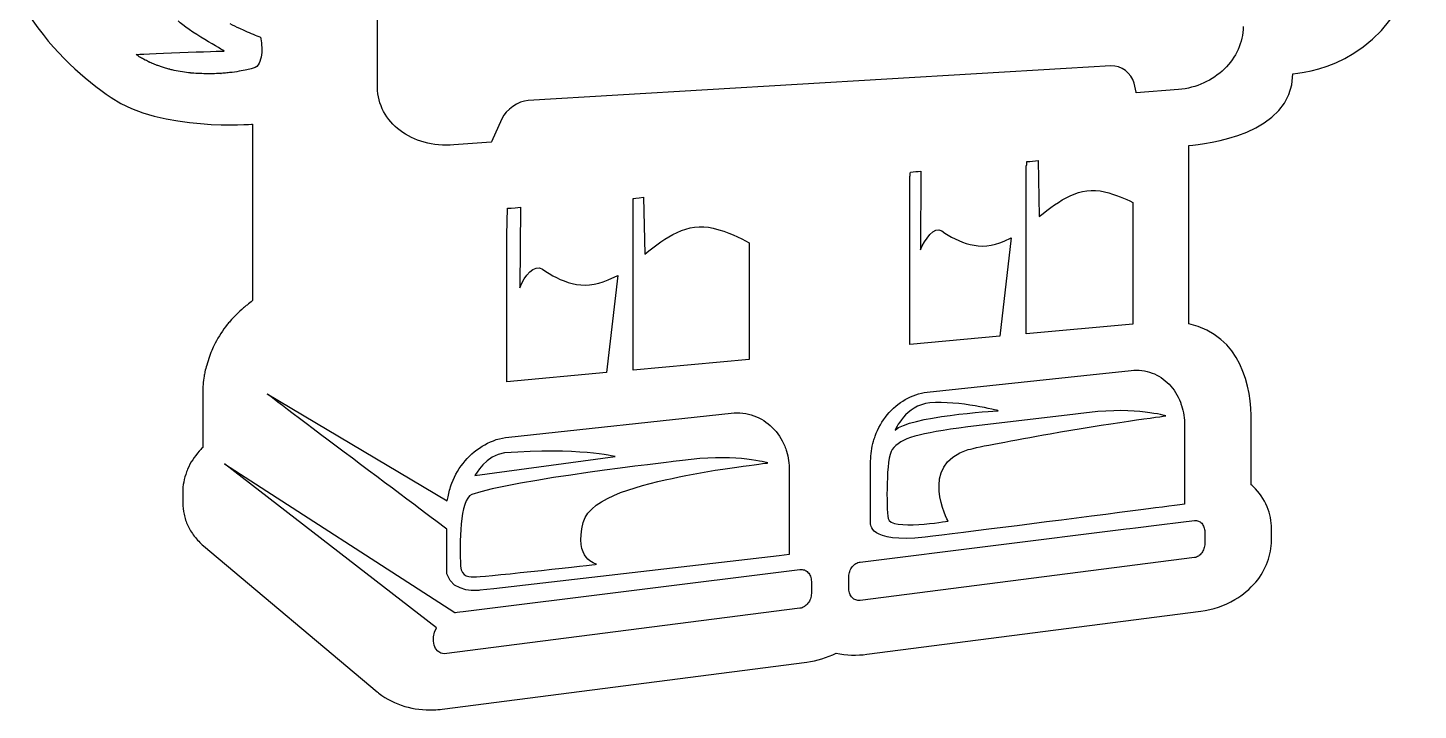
# Model space of a CAD drawing. Header units: millimetres. Extents: x -127 to 1881, y -61 to 1624.
# Drawn here: x 35.94 to 84.18, y 1556.29 to 1579.97 of the extents above; entities that cross this region are included whole.
import ezdxf

# ---------------------------------------------------------------- set-up
doc = ezdxf.new("R2010")
doc.units = ezdxf.units.MM
doc.layers.get('0').update_dxf_attribs({"linetype": 'CONTINUOUS', "true_color": 0xffffff})

msp = doc.modelspace()

# ---------------------------------------------------------------- linework, layer by layer
at = {"color": 7, "true_color": 0xffffff}
for points in [[(48.077, 1577.911), (48.077, 1600.697)], [(39.857, 1578.943), (39.858, 1578.943)], [(40.136, 1578.792), (40.14, 1578.792)], [(73.52, 1578.649), (71.967, 1578.557), (53.309, 1577.449)], [(42.18, 1578.373), (42.175, 1578.373)], [(74.4, 1577.74), (74.324, 1578.055)], [(75.871, 1577.833), (74.404, 1577.721)], [(43.745, 1576.63), (43.745, 1570.507)], [(52.39, 1576.818), (52.028, 1576.015)], [(52.025, 1576.006), (50.729, 1575.906)], [(76.23, 1569.701), (76.23, 1575.888)], [(70.581, 1569.35), (70.581, 1575.173)], [(70.997, 1575.365), (71.039, 1573.428)], [(69.824, 1572.574), (70.06, 1572.68), (69.672, 1569.267), (66.551, 1568.978), (66.551, 1574.814)], [(66.927, 1574.997), (66.913, 1572.264)], [(57.307, 1574.09), (57.349, 1572.123)], [(56.074, 1571.226), (56.417, 1571.381), (56.024, 1568.008), (52.56, 1567.688), (52.56, 1572.774), (52.59, 1573.709)], [(53.034, 1573.746), (53.019, 1570.951)], [(56.945, 1568.093), (56.947, 1574.052)], [(74.284, 1573.913), (74.284, 1569.693), (70.581, 1569.35), (70.581, 1569.35)], [(60.967, 1572.513), (60.967, 1568.464), (56.945, 1568.093), (56.945, 1568.093)], [(67.148, 1567.327), (72.582, 1567.909), (74.223, 1568.084)], [(42.015, 1567.331), (42.015, 1565.413)], [(44.247, 1567.27), (50.499, 1563.563), (50.499, 1563.563)], [(52.629, 1565.772), (60.344, 1566.597)], [(72.775, 1566.625), (72.476, 1566.589), (72.198, 1566.556), (72.196, 1566.556), (68.553, 1566.125)], [(76.081, 1566.173), (76.081, 1563.44)], [(78.393, 1564.114), (78.393, 1566.281)], [(51.457, 1564.434), (56.319, 1565.092)], [(58.96, 1564.992), (58.661, 1564.957), (58.336, 1564.918), (58.333, 1564.917)], [(65.186, 1562.766), (65.186, 1564.934)], [(50.123, 1559.152), (42.773, 1564.846), (50.76, 1559.682)], [(62.364, 1564.615), (62.364, 1561.695), (62.012, 1561.654), (52.107, 1560.508), (51.631, 1560.453)], [(41.319, 1563.861), (41.319, 1563.49)], [(50.486, 1561.021), (50.486, 1562.572)], [(64.827, 1561.434), (74.056, 1562.581), (74.184, 1562.598), (74.376, 1562.62), (75.193, 1562.721), (75.947, 1562.817), (76.418, 1562.875), (76.418, 1562.875)], [(79.094, 1562.18), (79.094, 1562.589)], [(76.78, 1562.478), (76.78, 1562.07)], [(42.042, 1561.994), (48.06, 1556.933)], [(76.418, 1561.586), (64.827, 1560.1)], [(51.047, 1559.722), (62.731, 1561.174)], [(63.129, 1560.763), (63.129, 1560.338), (63.129, 1560.338)], [(64.433, 1560.504), (64.433, 1560.928)], [(62.731, 1559.831), (50.392, 1558.246)], [(65.058, 1558.231), (76.643, 1559.726)], [(50.324, 1556.329), (62.972, 1557.964)]]:
    msp.add_lwpolyline(points, dxfattribs=at)
for points in [[(79.83, 1578.372), (80.697, 1578.469), (83.183, 1578.923), (84.184, 1582.2)], [(35.944, 1580.468), (36.872, 1579.073), (37.9, 1578.195), (38.838, 1577.552)], [(42.762, 1579.166), (42.762, 1579.166), (41.485, 1579.893), (41.158, 1580.21)], [(42.952, 1580.121), (43.057, 1580.066), (43.17, 1580.012), (43.285, 1579.959)], [(43.285, 1579.959), (43.353, 1579.926), (43.422, 1579.895), (43.49, 1579.865)], [(78.112, 1580.018), (78.112, 1579.74), (78.048, 1579.469), (77.935, 1579.221)], [(43.49, 1579.865), (43.675, 1579.784), (43.859, 1579.709), (44.02, 1579.649)], [(44.02, 1579.649), (44.035, 1579.574), (44.049, 1579.476), (44.056, 1579.368)], [(39.707, 1579.041), (39.666, 1579.069), (42.762, 1579.166), (42.762, 1579.166)], [(39.768, 1579), (39.749, 1579.014), (39.727, 1579.027), (39.707, 1579.041)], [(39.858, 1578.943), (39.827, 1578.96), (39.797, 1578.981), (39.768, 1579)], [(39.858, 1578.943), (39.858, 1578.943), (39.858, 1578.943), (39.857, 1578.943)], [(39.994, 1578.868), (39.948, 1578.894), (39.903, 1578.916), (39.858, 1578.943)], [(44.051, 1579.036), (44.039, 1578.928), (44.015, 1578.826), (43.968, 1578.742)], [(44.056, 1579.368), (44.064, 1579.263), (44.065, 1579.145), (44.051, 1579.036)], [(77.935, 1579.221), (77.823, 1578.971), (77.658, 1578.742), (77.459, 1578.545)], [(40.14, 1578.792), (40.086, 1578.818), (40.035, 1578.848), (39.98, 1578.876)], [(39.98, 1578.876), (39.985, 1578.872), (39.989, 1578.87), (39.994, 1578.868)], [(40.145, 1578.789), (40.142, 1578.789), (40.14, 1578.791), (40.136, 1578.792)], [(40.22, 1578.758), (40.195, 1578.767), (40.17, 1578.777), (40.145, 1578.789)], [(40.233, 1578.75), (40.229, 1578.752), (40.224, 1578.755), (40.22, 1578.758)], [(40.27, 1578.735), (40.257, 1578.74), (40.246, 1578.745), (40.233, 1578.75)], [(40.428, 1578.669), (40.375, 1578.69), (40.323, 1578.712), (40.27, 1578.735)], [(40.455, 1578.66), (40.448, 1578.662), (40.437, 1578.665), (40.428, 1578.669)], [(40.583, 1578.616), (40.541, 1578.631), (40.499, 1578.645), (40.455, 1578.66)], [(40.725, 1578.57), (40.678, 1578.584), (40.63, 1578.6), (40.583, 1578.616)], [(40.873, 1578.532), (40.824, 1578.544), (40.775, 1578.556), (40.725, 1578.57)], [(40.885, 1578.529), (40.882, 1578.53), (40.877, 1578.531), (40.873, 1578.532)], [(41.021, 1578.493), (40.975, 1578.503), (40.931, 1578.516), (40.885, 1578.529)], [(41.585, 1578.406), (41.4, 1578.426), (41.213, 1578.451), (41.021, 1578.493)], [(43.034, 1578.427), (42.978, 1578.419), (42.91, 1578.413), (42.85, 1578.408)], [(43.35, 1578.477), (43.254, 1578.459), (43.151, 1578.44), (43.034, 1578.427)], [(43.594, 1578.526), (43.523, 1578.51), (43.442, 1578.492), (43.35, 1578.477)], [(43.768, 1578.573), (43.723, 1578.56), (43.665, 1578.544), (43.594, 1578.526)], [(43.968, 1578.742), (43.923, 1578.66), (43.859, 1578.597), (43.768, 1578.573)], [(74.324, 1578.055), (74.24, 1578.402), (73.877, 1578.67), (73.52, 1578.649)], [(77.459, 1578.545), (77.254, 1578.348), (77.014, 1578.182), (76.745, 1578.059)], [(41.615, 1578.401), (41.606, 1578.403), (41.594, 1578.404), (41.585, 1578.406)], [(41.633, 1578.399), (41.626, 1578.401), (41.619, 1578.4), (41.615, 1578.401)], [(41.921, 1578.385), (41.825, 1578.39), (41.732, 1578.39), (41.633, 1578.399)], [(42.175, 1578.373), (42.093, 1578.373), (42.005, 1578.382), (41.921, 1578.385)], [(42.35, 1578.378), (42.291, 1578.378), (42.239, 1578.373), (42.18, 1578.373)], [(42.621, 1578.388), (42.536, 1578.384), (42.442, 1578.382), (42.35, 1578.378)], [(42.657, 1578.39), (42.647, 1578.388), (42.633, 1578.388), (42.621, 1578.388)], [(42.662, 1578.39), (42.654, 1578.389), (42.645, 1578.389), (42.636, 1578.388)], [(42.636, 1578.388), (42.643, 1578.389), (42.65, 1578.389), (42.657, 1578.39)], [(42.85, 1578.408), (42.786, 1578.403), (42.73, 1578.394), (42.662, 1578.39)], [(76.745, 1578.059), (76.476, 1577.935), (76.181, 1577.855), (75.871, 1577.833)], [(76.23, 1575.888), (76.797, 1575.937), (79.83, 1576.258), (79.83, 1578.372)], [(38.838, 1577.552), (40.561, 1576.369), (43.745, 1576.63), (43.745, 1576.63)], [(48.288, 1577.067), (48.154, 1577.322), (48.077, 1577.606), (48.077, 1577.911)], [(74.404, 1577.721), (74.402, 1577.728), (74.402, 1577.733), (74.4, 1577.74)], [(48.859, 1576.409), (48.617, 1576.588), (48.423, 1576.812), (48.288, 1577.067)], [(53.309, 1577.449), (52.952, 1577.428), (52.538, 1577.143), (52.39, 1576.818)], [(49.701, 1576), (49.385, 1576.087), (49.1, 1576.227), (48.859, 1576.409)], [(52.028, 1576.015), (52.027, 1576.012), (52.026, 1576.009), (52.025, 1576.006)], [(50.729, 1575.906), (50.365, 1575.879), (50.017, 1575.915), (49.701, 1576)], [(70.581, 1575.173), (70.598, 1575.217), (70.606, 1575.25), (70.606, 1575.25)], [(70.606, 1575.25), (70.606, 1575.25), (70.606, 1575.282), (70.61, 1575.33)], [(70.61, 1575.33), (70.741, 1575.342), (70.869, 1575.354), (70.997, 1575.365)], [(66.551, 1574.814), (66.551, 1574.846), (66.557, 1574.899), (66.573, 1574.964)], [(66.573, 1574.964), (66.692, 1574.976), (66.808, 1574.986), (66.927, 1574.997)], [(56.947, 1574.052), (56.947, 1574.052), (57.082, 1574.067), (57.307, 1574.09)], [(71.039, 1573.428), (71.737, 1573.982), (72.443, 1574.502), (73.305, 1574.282)], [(73.305, 1574.282), (73.692, 1574.184), (74.014, 1574.052), (74.284, 1573.913)], [(52.59, 1573.709), (52.59, 1573.709), (52.758, 1573.722), (53.034, 1573.746)], [(57.349, 1572.123), (58.081, 1572.703), (58.821, 1573.249), (59.727, 1573.019)], [(59.727, 1573.019), (60.239, 1572.889), (60.65, 1572.702), (60.967, 1572.513)], [(66.913, 1572.264), (67.065, 1572.621), (67.392, 1573.106), (67.656, 1572.925)], [(67.656, 1572.925), (68.225, 1572.529), (68.992, 1572.179), (69.824, 1572.574)], [(53.019, 1570.951), (53.166, 1571.379), (53.523, 1571.786), (53.8, 1571.594)], [(53.8, 1571.594), (54.397, 1571.18), (55.201, 1570.813), (56.074, 1571.226)], [(43.431, 1570.256), (43.258, 1570.107), (43.098, 1569.947), (42.964, 1569.789)], [(43.55, 1570.353), (43.522, 1570.331), (43.459, 1570.279), (43.431, 1570.256)], [(43.745, 1570.507), (43.675, 1570.456), (43.609, 1570.403), (43.55, 1570.353)], [(42.964, 1569.789), (42.928, 1569.751), (42.89, 1569.708), (42.865, 1569.676)], [(42.865, 1569.676), (42.705, 1569.475), (42.567, 1569.26), (42.448, 1569.028)], [(78.393, 1566.281), (78.405, 1567.528), (78.047, 1569.268), (76.23, 1569.701)], [(42.356, 1568.836), (42.277, 1568.66), (42.209, 1568.479), (42.15, 1568.267)], [(42.448, 1569.028), (42.415, 1568.971), (42.388, 1568.909), (42.356, 1568.836)], [(42.064, 1567.886), (42.03, 1567.686), (42.015, 1567.505), (42.015, 1567.331)], [(42.089, 1568.034), (42.079, 1567.982), (42.068, 1567.929), (42.064, 1567.886)], [(42.15, 1568.267), (42.125, 1568.183), (42.103, 1568.102), (42.089, 1568.034)], [(74.223, 1568.084), (74.483, 1568.11), (74.727, 1568.077), (74.949, 1567.993)], [(74.949, 1567.993), (75.17, 1567.91), (75.371, 1567.778), (75.539, 1567.605)], [(66.39, 1567.075), (66.621, 1567.209), (66.88, 1567.296), (67.148, 1567.327)], [(75.539, 1567.605), (75.706, 1567.431), (75.84, 1567.218), (75.934, 1566.976)], [(50.486, 1562.572), (50.075, 1562.881), (44.223, 1567.269), (44.247, 1567.27)], [(65.764, 1566.54), (65.943, 1566.757), (66.154, 1566.938), (66.39, 1567.075)], [(67.238, 1566.954), (66.401, 1566.886), (66.035, 1566.011), (66.035, 1566.011)], [(69.613, 1566.686), (69.613, 1566.686), (68.268, 1567.039), (67.238, 1566.954)], [(75.934, 1566.976), (75.949, 1566.94), (75.96, 1566.901), (75.972, 1566.863)], [(75.972, 1566.863), (76.04, 1566.65), (76.081, 1566.418), (76.081, 1566.173)], [(60.344, 1566.597), (60.625, 1566.63), (60.89, 1566.594), (61.133, 1566.507)], [(61.133, 1566.507), (61.375, 1566.423), (61.592, 1566.284), (61.775, 1566.105)], [(65.341, 1565.8), (65.442, 1566.073), (65.585, 1566.323), (65.764, 1566.54)], [(66.035, 1566.011), (66.524, 1566.486), (69.446, 1566.677), (69.613, 1566.686)], [(71.42, 1565.886), (73.308, 1566.228), (75.431, 1566.505), (75.431, 1566.505)], [(75.431, 1566.505), (75.431, 1566.505), (74.387, 1566.815), (72.775, 1566.625)], [(61.775, 1566.105), (61.957, 1565.924), (62.105, 1565.704), (62.206, 1565.451)], [(68.553, 1566.125), (66.841, 1565.89), (66.241, 1565.748), (65.931, 1565.334)], [(68.572, 1565.334), (68.917, 1565.438), (70.145, 1565.654), (71.42, 1565.886)], [(42, 1565.398), (41.967, 1565.365), (41.915, 1565.31), (41.887, 1565.278)], [(42.015, 1565.413), (42.01, 1565.407), (42.004, 1565.402), (42, 1565.398)], [(51.117, 1564.943), (51.311, 1565.172), (51.543, 1565.364), (51.798, 1565.505)], [(51.798, 1565.505), (52.055, 1565.647), (52.334, 1565.741), (52.629, 1565.772)], [(56.319, 1565.092), (56.319, 1565.092), (55.01, 1565.417), (52.485, 1565.218)], [(62.206, 1565.451), (62.229, 1565.394), (62.249, 1565.336), (62.267, 1565.276)], [(65.186, 1564.934), (65.186, 1565.173), (65.221, 1565.405), (65.287, 1565.625)], [(65.287, 1565.625), (65.304, 1565.685), (65.321, 1565.744), (65.341, 1565.8)], [(41.887, 1565.278), (41.722, 1565.093), (41.592, 1564.891), (41.488, 1564.655)], [(50.655, 1564.17), (50.765, 1564.455), (50.922, 1564.717), (51.117, 1564.943)], [(58.333, 1564.917), (58.333, 1564.917), (52.773, 1564.289), (51.35, 1563.776)], [(52.485, 1565.218), (51.855, 1565.17), (51.457, 1564.434), (51.457, 1564.434)], [(61.617, 1564.872), (61.617, 1564.872), (60.572, 1565.183), (58.96, 1564.992)], [(62.267, 1565.276), (62.331, 1565.071), (62.364, 1564.849), (62.364, 1564.615)], [(65.931, 1565.334), (65.715, 1565.047), (65.734, 1563.308), (65.792, 1562.945)], [(67.871, 1562.853), (67.871, 1562.853), (66.819, 1564.808), (68.572, 1565.334)], [(41.453, 1564.562), (41.364, 1564.327), (41.319, 1564.09), (41.319, 1563.861)], [(41.488, 1564.655), (41.474, 1564.622), (41.464, 1564.597), (41.453, 1564.562)], [(58.541, 1564.388), (59.766, 1564.649), (61.617, 1564.872), (61.617, 1564.872)], [(50.576, 1563.923), (50.599, 1564.007), (50.624, 1564.088), (50.655, 1564.17)], [(55.217, 1562.811), (55.461, 1563.715), (57.316, 1564.128), (58.541, 1564.388)], [(78.458, 1564.055), (78.437, 1564.073), (78.415, 1564.094), (78.393, 1564.114)], [(78.942, 1563.354), (78.831, 1563.619), (78.667, 1563.854), (78.458, 1564.055)], [(41.319, 1563.49), (41.319, 1563.356), (41.334, 1563.219), (41.364, 1563.089)], [(50.499, 1563.563), (50.499, 1563.563), (50.545, 1563.806), (50.576, 1563.923)], [(51.35, 1563.776), (50.916, 1563.619), (50.926, 1562.028), (50.959, 1561.295)], [(41.364, 1563.089), (41.392, 1562.955), (41.436, 1562.825), (41.494, 1562.702)], [(74.284, 1563.207), (71.902, 1562.9), (68.352, 1562.444), (67.073, 1562.298)], [(76.081, 1563.44), (75.672, 1563.387), (75.035, 1563.304), (74.284, 1563.207)], [(79.094, 1562.589), (79.094, 1562.85), (79.042, 1563.103), (78.942, 1563.354)], [(41.494, 1562.702), (41.551, 1562.574), (41.626, 1562.451), (41.721, 1562.33)], [(55.676, 1561.356), (55.676, 1561.356), (54.87, 1561.533), (55.217, 1562.811)], [(67.073, 1562.298), (65.083, 1562.067), (65.191, 1562.781), (65.186, 1562.766)], [(65.792, 1562.945), (65.861, 1562.509), (67.871, 1562.853), (67.871, 1562.853)], [(76.418, 1562.875), (76.467, 1562.881), (76.514, 1562.874), (76.558, 1562.856)], [(76.558, 1562.856), (76.601, 1562.841), (76.64, 1562.813), (76.674, 1562.777)], [(76.674, 1562.777), (76.706, 1562.741), (76.733, 1562.698), (76.75, 1562.645)], [(76.75, 1562.645), (76.771, 1562.597), (76.78, 1562.54), (76.78, 1562.478)], [(41.721, 1562.33), (41.815, 1562.206), (41.925, 1562.092), (42.042, 1561.994)], [(76.78, 1562.07), (76.78, 1562.01), (76.771, 1561.952), (76.75, 1561.898)], [(78.959, 1561.438), (79.048, 1561.68), (79.094, 1561.931), (79.094, 1562.18)], [(76.558, 1561.639), (76.514, 1561.611), (76.467, 1561.592), (76.418, 1561.586)], [(76.674, 1561.747), (76.64, 1561.704), (76.601, 1561.666), (76.558, 1561.639)], [(76.75, 1561.898), (76.733, 1561.843), (76.706, 1561.793), (76.674, 1561.747)], [(50.959, 1561.295), (50.977, 1560.906), (51.279, 1560.914), (51.516, 1560.922)], [(51.516, 1560.922), (51.966, 1560.937), (55.676, 1561.356), (55.676, 1561.356)], [(62.731, 1561.174), (62.786, 1561.179), (62.839, 1561.174), (62.886, 1561.157)], [(62.886, 1561.157), (62.932, 1561.139), (62.975, 1561.112), (63.012, 1561.073)], [(63.012, 1561.073), (63.047, 1561.037), (63.076, 1560.99), (63.096, 1560.939)], [(64.433, 1560.928), (64.433, 1560.99), (64.444, 1561.053), (64.465, 1561.108)], [(64.465, 1561.108), (64.484, 1561.167), (64.513, 1561.221), (64.549, 1561.265)], [(64.549, 1561.265), (64.584, 1561.311), (64.627, 1561.352), (64.674, 1561.381)], [(64.674, 1561.381), (64.72, 1561.408), (64.772, 1561.427), (64.827, 1561.434)], [(78.551, 1560.739), (78.726, 1560.95), (78.861, 1561.183), (78.959, 1561.438)], [(51.631, 1560.453), (51.631, 1560.453), (50.696, 1560.319), (50.486, 1561.021)], [(63.096, 1560.939), (63.116, 1560.887), (63.129, 1560.826), (63.129, 1560.763)], [(77.825, 1560.129), (78.108, 1560.295), (78.354, 1560.502), (78.551, 1560.739)], [(63.096, 1560.156), (63.076, 1560.1), (63.047, 1560.046), (63.012, 1560.001)], [(63.129, 1560.338), (63.129, 1560.273), (63.116, 1560.214), (63.096, 1560.156)], [(64.465, 1560.33), (64.444, 1560.382), (64.433, 1560.44), (64.433, 1560.504)], [(64.549, 1560.198), (64.513, 1560.234), (64.484, 1560.279), (64.465, 1560.33)], [(64.674, 1560.116), (64.627, 1560.131), (64.584, 1560.159), (64.549, 1560.198)], [(64.827, 1560.1), (64.772, 1560.092), (64.72, 1560.1), (64.674, 1560.116)], [(76.643, 1559.726), (77.059, 1559.779), (77.465, 1559.916), (77.825, 1560.129)], [(50.76, 1559.682), (50.76, 1559.682), (50.894, 1559.702), (51.047, 1559.722)], [(62.886, 1559.887), (62.839, 1559.857), (62.786, 1559.836), (62.731, 1559.831)], [(63.012, 1560.001), (62.975, 1559.954), (62.932, 1559.916), (62.886, 1559.887)], [(50.392, 1558.246), (50.034, 1558.262), (49.901, 1558.741), (50.123, 1559.152)], [(62.972, 1557.964), (63.328, 1558.009), (63.677, 1558.116), (63.992, 1558.274)], [(63.992, 1558.274), (64.334, 1558.198), (64.72, 1558.185), (65.058, 1558.231)], [(48.06, 1556.933), (48.084, 1556.912), (48.108, 1556.891), (48.133, 1556.874)], [(48.133, 1556.874), (48.39, 1556.674), (48.687, 1556.523), (49.02, 1556.425)], [(49.02, 1556.425), (49.34, 1556.332), (49.678, 1556.291), (50.025, 1556.304)], [(50.025, 1556.304), (50.123, 1556.308), (50.223, 1556.318), (50.324, 1556.329)]]:
    msp.add_open_spline(points, degree=3, dxfattribs=at)

doc.saveas('drawing.dxf')
